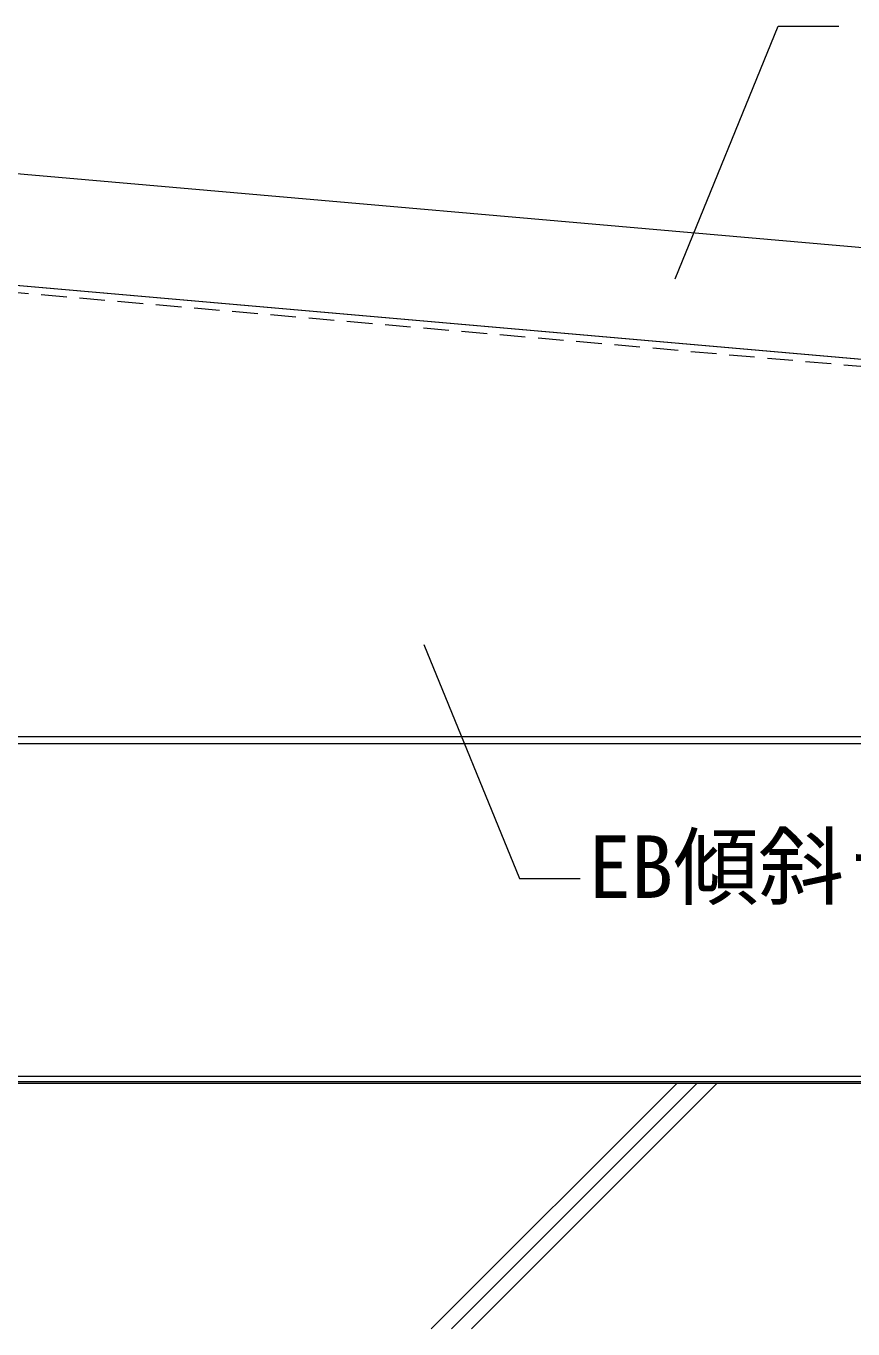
# Model space of a CAD drawing. Units: millimetres, scale not verified. Extents: x -810 to 810, y -566 to 552.
# Drawn here: x -179.7 to 53.1, y -205.6 to 161.2 of the extents above; entities that cross this region are included whole.
import ezdxf
from ezdxf.enums import TextEntityAlignment as Align

# ---------------------------------------------------------------- set-up
doc = ezdxf.new("R2010")
doc.units = ezdxf.units.MM
doc.header["$LTSCALE"] = 6
doc.linetypes.add('DASHED1', pattern=[1.8, 1.2, -0.6])
for name, color, linetype, lineweight in [('1-0_芯・寸法線', 7, 'Continuous', 18), ('1-4_リベットルーフ', 3, 'Continuous', 18), ('1-8_下地など', 7, 'Continuous', 18), ('1-A_元図・躯体', 7, 'Continuous', 18), ('1-F', 7, 'Continuous', 18)]:
    doc.layers.add(name, color=color, linetype=linetype, lineweight=lineweight)
doc.styles.add('ＭＳ ゴシック', font='')
doc.styles.get('ＭＳ ゴシック').set_extended_font_data('MS Gothic')

msp = doc.modelspace()

# ---------------------------------------------------------------- linework, layer by layer
at = {"layer": '1-0_芯・寸法線', "linetype": 'DASHED1'}
msp.add_line((391.2, 35.988), (-474.429, 111.721), dxfattribs=at)
at = {"layer": '1-0_芯・寸法線'}
for p, q in [((-436.445, -38.816), (356.818, -38.816)), ((-424.763, -40.784), (345.218, -40.784))]:
    msp.add_line(p, q, dxfattribs=at)
msp.add_lwpolyline([(391.371, -19.139), (391.371, 37.948), (-474.429, 113.696)], dxfattribs=at)
at = {"layer": '1-4_リベットルーフ'}
for p, q in [((368.794, -134.463), (-448.241, -134.463)), ((368.794, -135.963), (-448.241, -135.963))]:
    msp.add_line(p, q, dxfattribs=at)
at = {"layer": '1-8_下地など'}
msp.add_line((-471.685, 145.06), (390.821, 69.6), dxfattribs=at)
msp.add_lwpolyline([(390.821, 69.6), (388.077, 38.236), (-474.429, 113.696)], dxfattribs=at)
at = {"layer": '1-A_元図・躯体'}
for p, q in [((368.794, -136.463), (-650.589, -136.463)), ((-65.623, -205.565), (3.479, -136.463)), ((-59.966, -205.565), (9.136, -136.463)), ((-54.309, -205.565), (14.793, -136.463))]:
    msp.add_line(p, q, dxfattribs=at)
at = {"layer": '1-F'}
for p, q in [((3.004, 90.101), (32.061, 161.227)), ((32.061, 161.227), (49.098, 161.227)), ((-67.71, -12.888), (-40.784, -78.797)), ((-40.784, -78.797), (-23.748, -78.797))]:
    msp.add_line(p, q, dxfattribs=at)

# ---------------------------------------------------------------- texts
at = {"layer": '1-F', "style": 'ＭＳ ゴシック'}
msp.add_text('EB傾斜ラック', height=17.6, dxfattribs=at).set_placement((-21.442, -89.504), align=Align.BOTTOM_LEFT)

doc.saveas('drawing.dxf')
